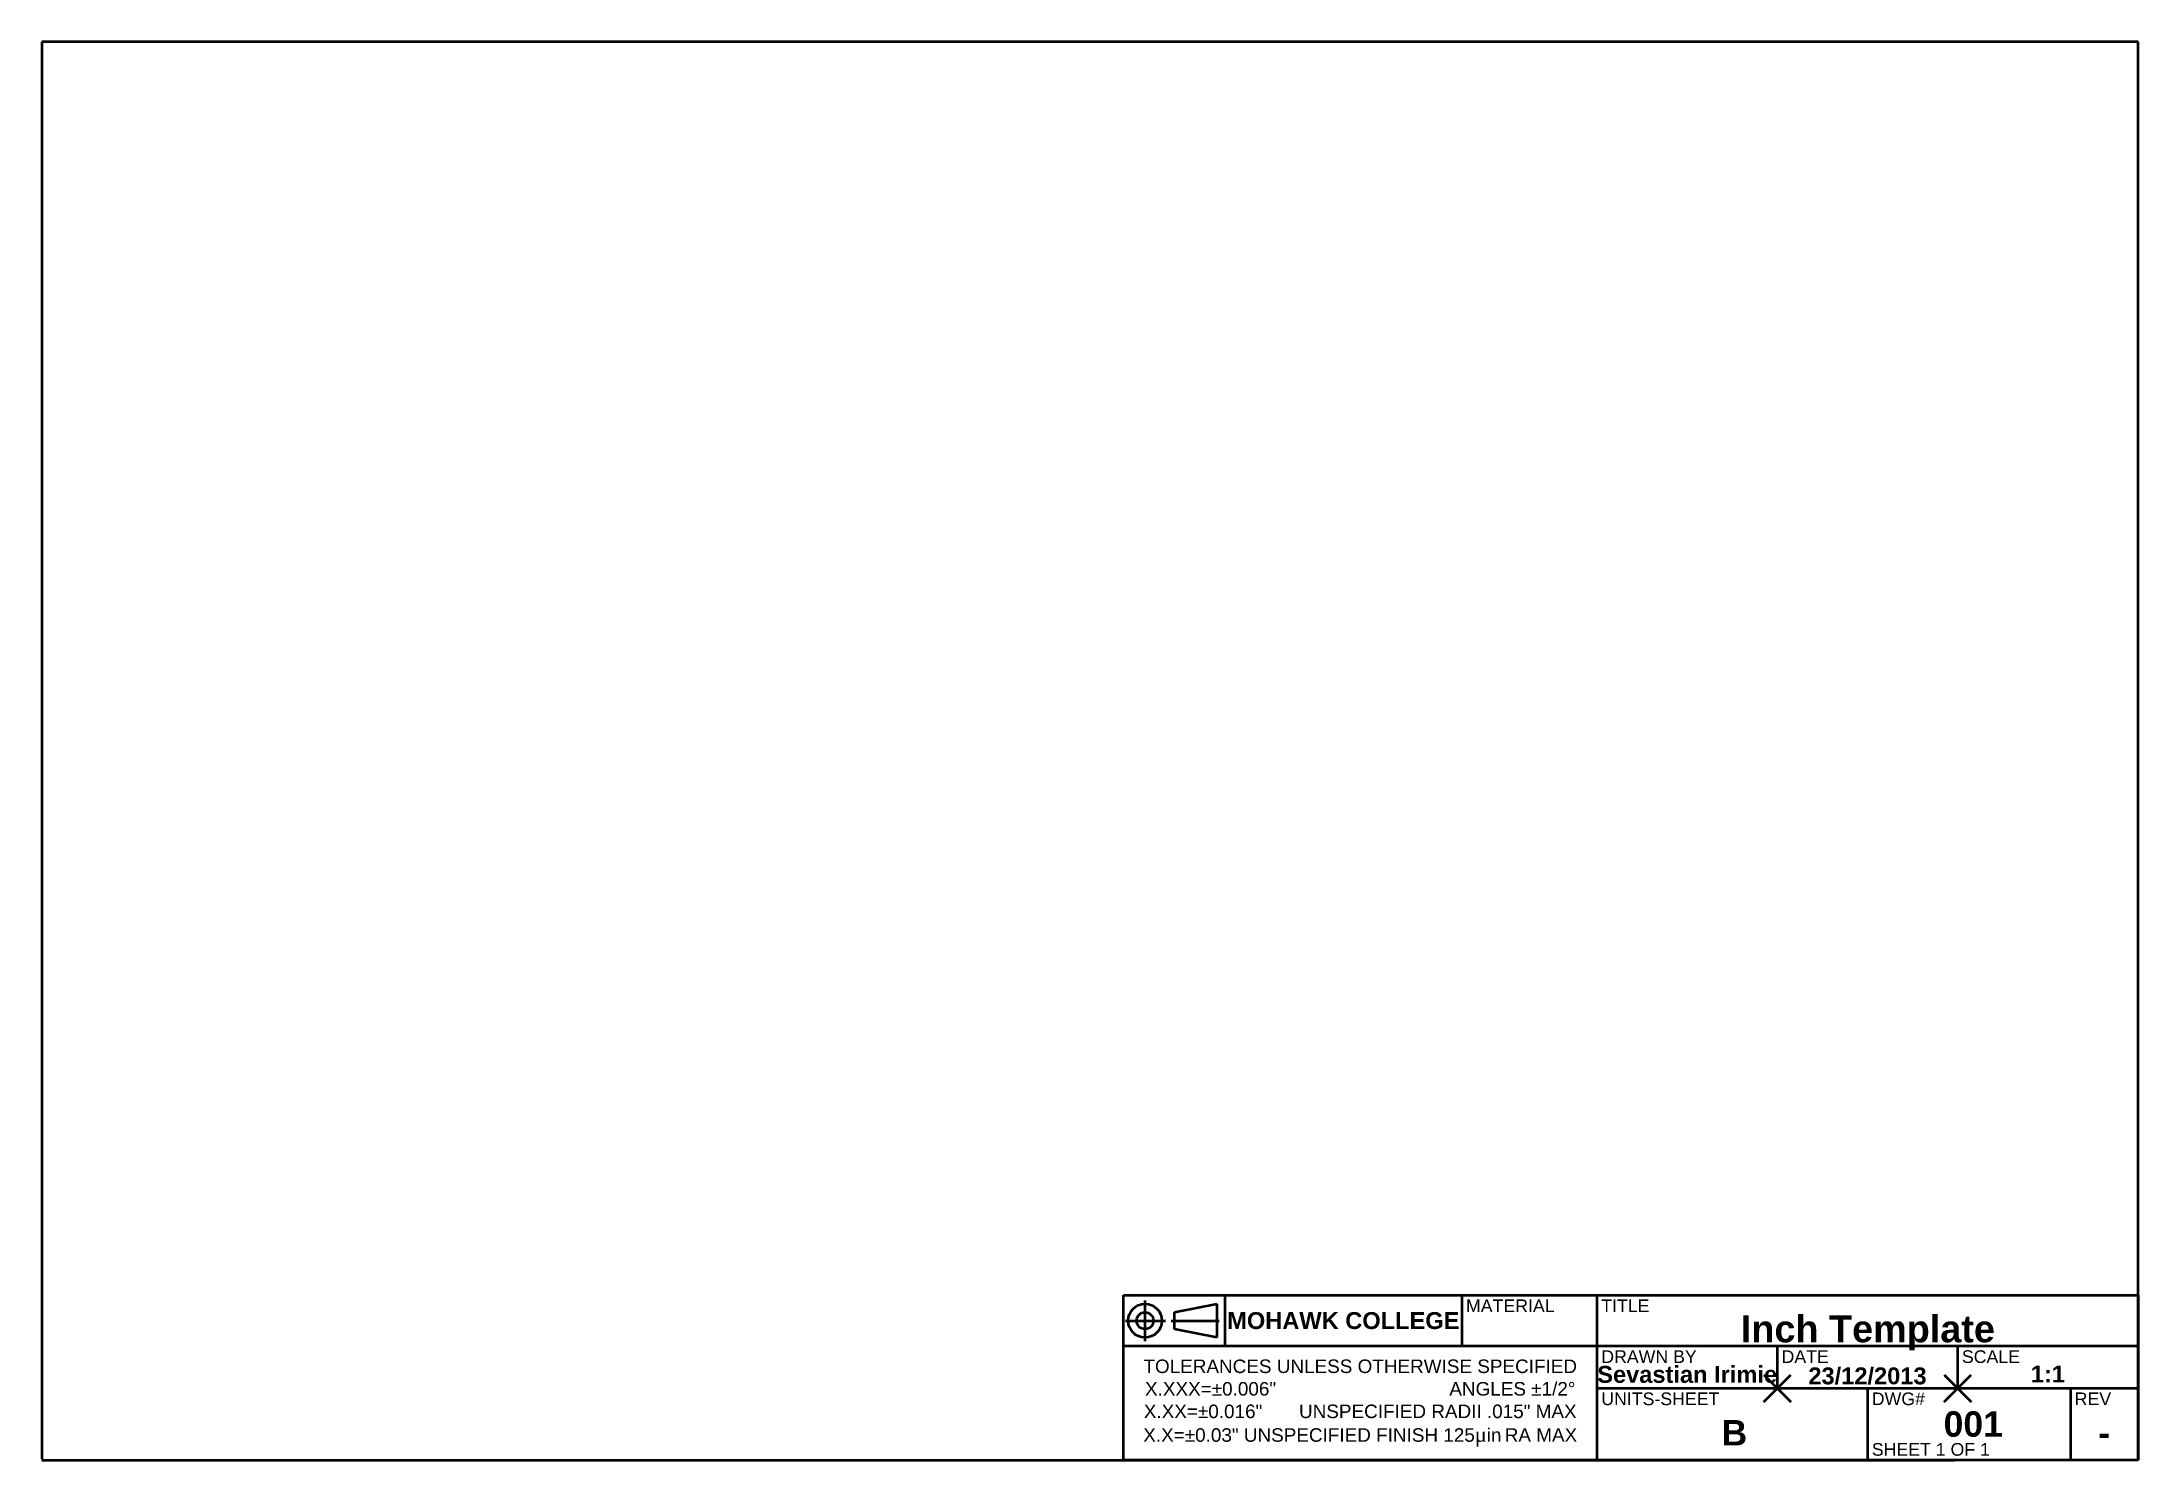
# Paper-space layout 'Size B' of a CAD drawing. Header units: inches. Extents: x 0 to 15.5, y 0 to 10.5.
import ezdxf
from ezdxf.enums import TextEntityAlignment as Align

# ---------------------------------------------------------------- set-up
doc = ezdxf.new("R2010")
doc.units = ezdxf.units.IN
doc.header["$LTSCALE"] = 0.5
doc.header["$MEASUREMENT"] = 0
doc.header["$PDMODE"] = 3
doc.header["$PDSIZE"] = 0.1
doc.linetypes.add('CENTER', pattern=[2, 1.25, -0.25, 0.25, -0.25])
doc.layers.get('0').update_dxf_attribs({"plot": 0})
doc.layers.add('border', color=7, linetype='Continuous', lineweight=50)
doc.layers.add('viewport', color=6, linetype='Continuous', lineweight=25, plot=False)
doc.styles.get("Standard").update_dxf_attribs({"font": 'arialbd.ttf'})

# ---------------------------------------------------------------- blocks, each defined once
blk = doc.blocks.new('block')
at = {"lineweight": 50}
for p, q in [((3.118, 1.219), (10.618, 1.219)), ((3.118, 0), (3.118, 1.219)), ((3.494, 1.094), (3.807, 1.156)), ((3.494, 0.969), (3.494, 1.094)), ((3.807, 1.156), (3.807, 0.906)), ((3.868, 1.219), (3.868, 0.844)), ((5.618, 1.219), (5.618, 0.844)), ((6.618, 1.219), (6.618, 0)), ((10.618, 1.219), (10.618, 0)), ((3.807, 0.906), (3.494, 0.969)), ((3.118, 0.844), (10.618, 0.844)), ((7.952, 0.531), (7.952, 0.844)), ((9.285, 0.531), (9.285, 0.844)), ((6.618, 0.531), (10.618, 0.531)), ((8.618, 0.531), (8.618, 0)), ((10.118, 0.531), (10.118, 0)), ((10.618, 0), (3.118, 0))]:
    blk.add_line(p, q, dxfattribs=at)
at = {"linetype": 'CENTER'}
for p, q in [((3.277, 0.879), (3.277, 1.18)), ((3.133, 1.031), (3.428, 1.031)), ((3.471, 1.031), (3.824, 1.031))]:
    blk.add_line(p, q, dxfattribs=at)
at = {"lineweight": 50}
for radius in [0.125, 0.0625]:
    blk.add_circle((3.277, 1.031), radius, dxfattribs=at)
for p in [(7.952, 0.531), (9.285, 0.531)]:
    blk.add_point(p, dxfattribs=at)
for s, insert, char_height, width, attachment_point in [('{\\fArial|b1|i0|c0|p34;MOHAWK COLLEGE}', (4.743, 1.031), 0.125, 1.75, 5), ('{\\fArial|b0|i0|c0|p34;MATERIAL}', (5.65, 1.188), 0.09375, 1, 1), ('{\\fArial|b0|i0|c0|p34;TITLE}', (6.65, 1.188), 0.09375, 4, 1), ('{\\fArial|b0|i0|c0|p34;DRAWN BY}', (6.65, 0.812), 0.09375, 1.33333, 1), ('{\\fArial|b0|i0|c0|p34;DATE}', (7.983, 0.812), 0.09375, 1.33333, 1), ('{\\fArial|b0|i0|c0|p34;SCALE}', (9.316, 0.812), 0.09375, 1.33333, 1), ('{\\fArial|b0|i0|c0|p34;TOLERANCES UNLESS OTHERWISE SPECIFIED\\PX.XXX=%%P0.006"                                 ANGLES %%P1/2%%D\\PX.XX=%%P0.016"       UNSPECIFIED RADII .015" MAX\\PX.X=%%P0.03" UNSPECIFIED FINISH 125\\fTimes New Roman|b0|i0|c0|p18;\\H1.083x;μ\\fArial|b0|i0|c0|p34;\\H0.9234x;in\\fMS Shell Dlg|b0|i0|c0|p0;\\H0.6665x; \\fArial|b0|i0|c0|p34;\\H1.5x;RA MAX}', (4.868, 0.422), 0.1, 3.5, 5), ('{\\fArial|b0|i0|c0|p34;UNITS-SHEET}', (6.65, 0.5), 0.09375, 2, 1), ('{\\fArial|b0|i0|c0|p34;DWG#}', (8.65, 0.5), 0.09375, 1.5, 1), ('{\\fArial|b0|i0|c0|p34;REV}', (10.15, 0.5), 0.09375, 0.5, 1)]:
    blk.add_mtext(s, dxfattribs=dict(at, insert=insert, char_height=char_height, width=width, attachment_point=attachment_point))
at = {"insert": (8.65, 0.031), "char_height": 0.09375, "width": 1.5, "attachment_point": 7}
blk.add_mtext('{\\fArial|b0|i0|c0|p34;SHEET 1 OF 1}', dxfattribs=at)
for tag, height, p in [('STEEL', 0.125, (6.134, 0.969)), ('SEVASTIAN', 0.125, (7.285, 0.634)), ('15/09/06', 0.125, (8.618, 0.623)), ('1:1', 0.125, (9.952, 0.637)), ('-', 0.188, (10.368, 0.203))]:
    blk.add_attdef(tag, text='', height=height).set_placement(p, align=Align.MIDDLE_CENTER)
at = {"lineweight": 50}
for tag, height, p in [('INCHTEMPLATE', 0.2, (8.621, 0.971)), ('001', 0.188, (9.4, 0.267)), ('INCH-P4', 0.188, (7.634, 0.202))]:
    blk.add_attdef(tag, text='', height=height, dxfattribs=at).set_placement(p, align=Align.MIDDLE_CENTER)

psp = doc.layouts.new('Size B')

# ---------------------------------------------------------------- linework, layer by layer
at = {"layer": 'border', "lineweight": 50}
for p, q in [((15.5, 10.489), (0.003, 10.489)), ((15.5, 0), (15.5, 10.489)), ((0.003, 0), (14.146, 0))]:
    psp.add_line(p, q, dxfattribs=at)
at = {"layer": 'border'}
psp.add_line((0.003, 10.489), (0.003, 0.01), dxfattribs=at)

# ---------------------------------------------------------------- block references
at = {"layer": 'border', "linetype": 'CENTER'}
psp.add_blockref('block', (4.881, 0), dxfattribs=at).add_auto_attribs({'-': '-', '001': '001', 'INCH-P4': 'B', '1:1': '1:1', '15/09/06': '23/12/2013', 'SEVASTIAN': 'Sevastian Irimie', 'INCHTEMPLATE': 'Inch Template'})

# ---------------------------------------------------------------- viewports
at = {"layer": 'viewport'}
psp.add_viewport(center=(7.751, 5.244), size=(15.497, 10.4889), view_center_point=(6, 4.5), view_height=9.130435, dxfattribs=at)

doc.saveas('drawing.dxf')
